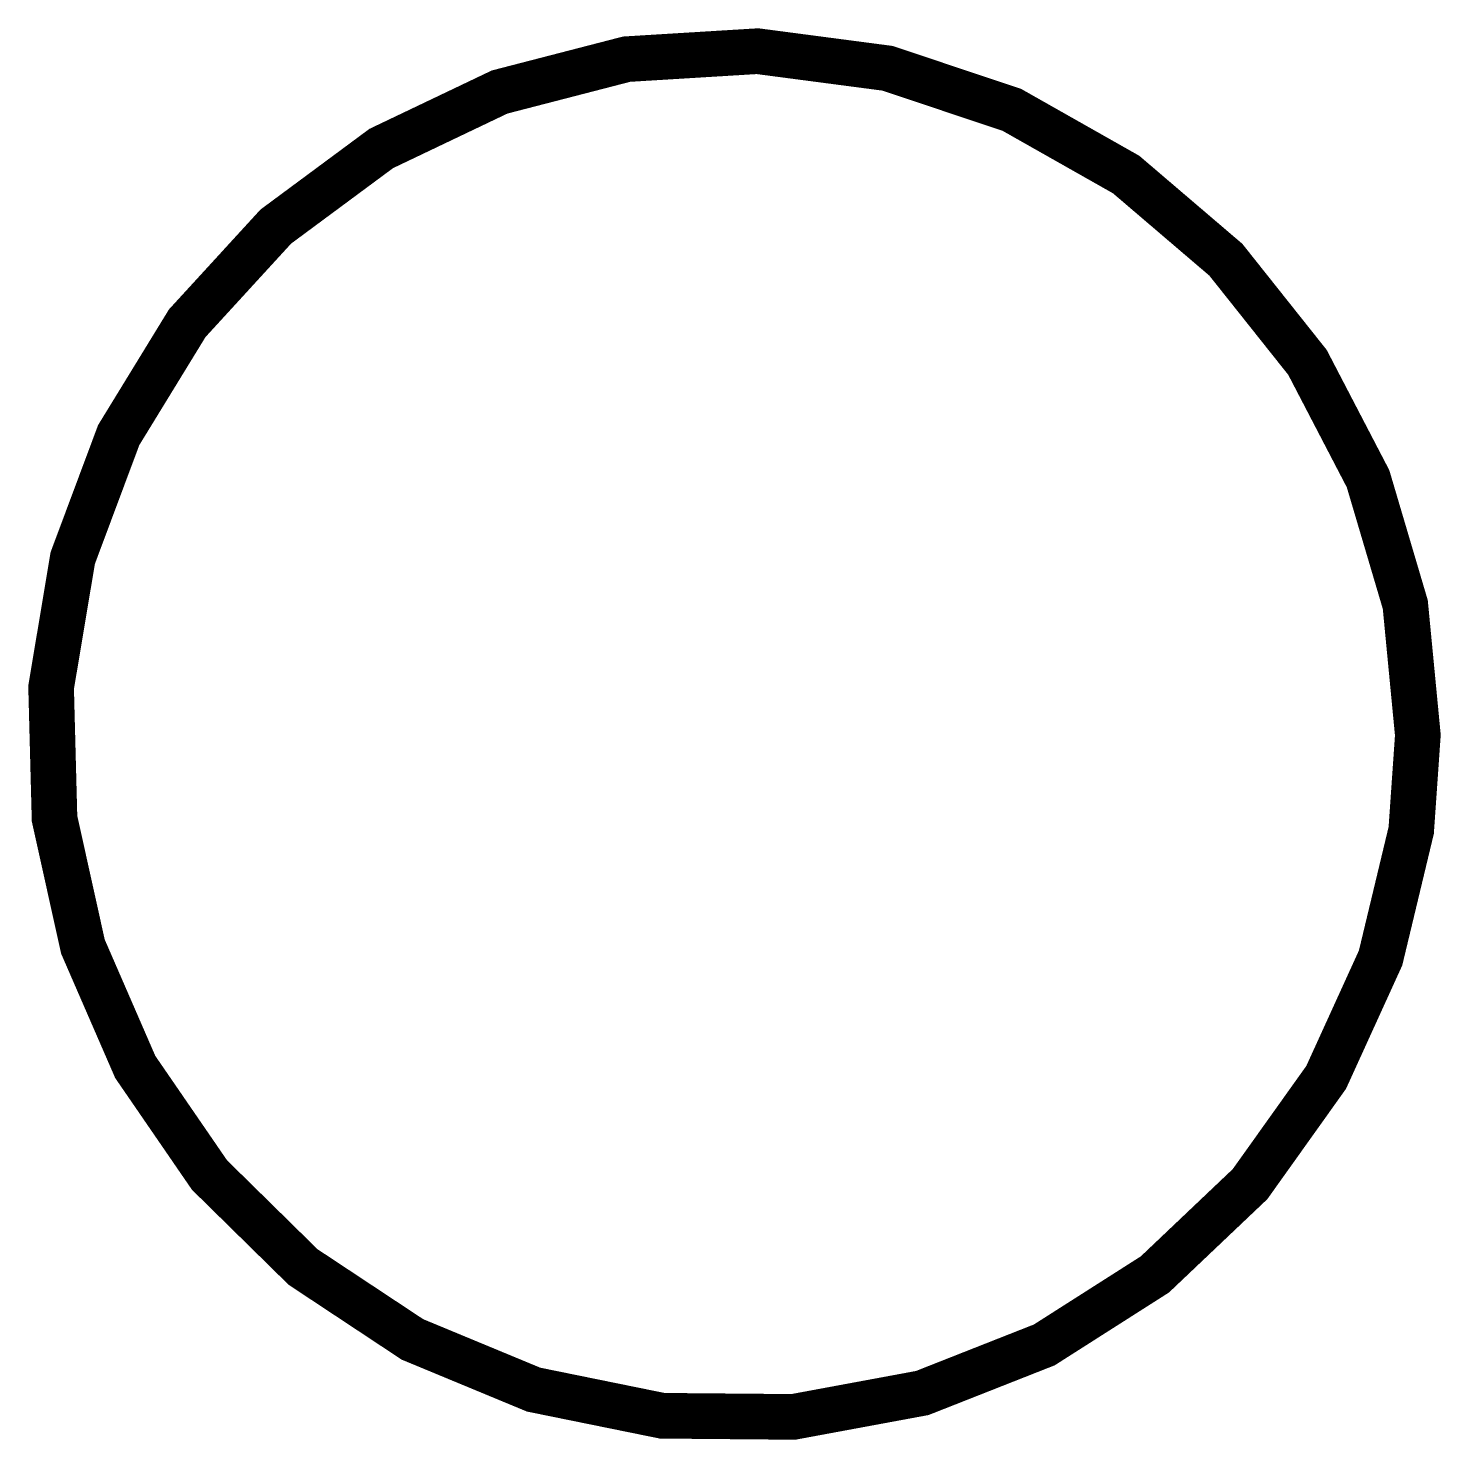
# Model space of a CAD drawing. Extents: x 2265.313 to 2265.833, y 1151.907 to 1152.426.
import ezdxf

# ---------------------------------------------------------------- set-up
doc = ezdxf.new("R2010")
doc.units = 0

msp = doc.modelspace()

# ---------------------------------------------------------------- linework, layer by layer
at = {"color": 0}
msp.add_lwpolyline([(2265.82423, 1152.16617, 0.01677, 0.01677, 0), (2265.81961, 1152.21417, 0.01677, 0.01677, 0), (2265.80592, 1152.26041, 0.01677, 0.01677, 0), (2265.78365, 1152.30318, 0.01677, 0.01677, 0), (2265.75363, 1152.34092, 0.01677, 0.01677, 0), (2265.71697, 1152.37223, 0.01677, 0.01677, 0), (2265.675, 1152.39598, 0.01677, 0.01677, 0), (2265.62927, 1152.41128, 0.01677, 0.01677, 0), (2265.58146, 1152.41757, 0.01677, 0.01677, 0), (2265.53333, 1152.41463, 0.01677, 0.01677, 0), (2265.48664, 1152.40256, 0.01677, 0.01677, 0), (2265.44312, 1152.3818, 0.01677, 0.01677, 0), (2265.40436, 1152.35311, 0.01677, 0.01677, 0), (2265.37178, 1152.31756, 0.01677, 0.01677, 0), (2265.34659, 1152.27645, 0.01677, 0.01677, 0), (2265.3297, 1152.23128, 0.01677, 0.01677, 0), (2265.32174, 1152.18372, 0.01677, 0.01677, 0), (2265.323, 1152.13552, 0.01677, 0.01677, 0), (2265.33344, 1152.08844, 0.01677, 0.01677, 0), (2265.35267, 1152.04422, 0.01677, 0.01677, 0), (2265.37998, 1152.00448, 0.01677, 0.01677, 0), (2265.41437, 1151.97068, 0.01677, 0.01677, 0), (2265.45458, 1151.94407, 0.01677, 0.01677, 0), (2265.49913, 1151.92561, 0.01677, 0.01677, 0), (2265.54639, 1151.916, 0.01677, 0.01677, 0), (2265.59461, 1151.91558, 0.01677, 0.01677, 0), (2265.64202, 1151.92436, 0.01677, 0.01677, 0), (2265.68688, 1151.94204, 0.01677, 0.01677, 0), (2265.72755, 1151.96795, 0.01677, 0.01677, 0), (2265.76253, 1152.00114, 0.01677, 0.01677, 0), (2265.79053, 1152.0404, 0.01677, 0.01677, 0), (2265.81053, 1152.08428, 0.01677, 0.01677, 0), (2265.82179, 1152.13116, 0.01677, 0.01677, 0)], format="xyseb", close=True, dxfattribs=at)

doc.saveas('drawing.dxf')
